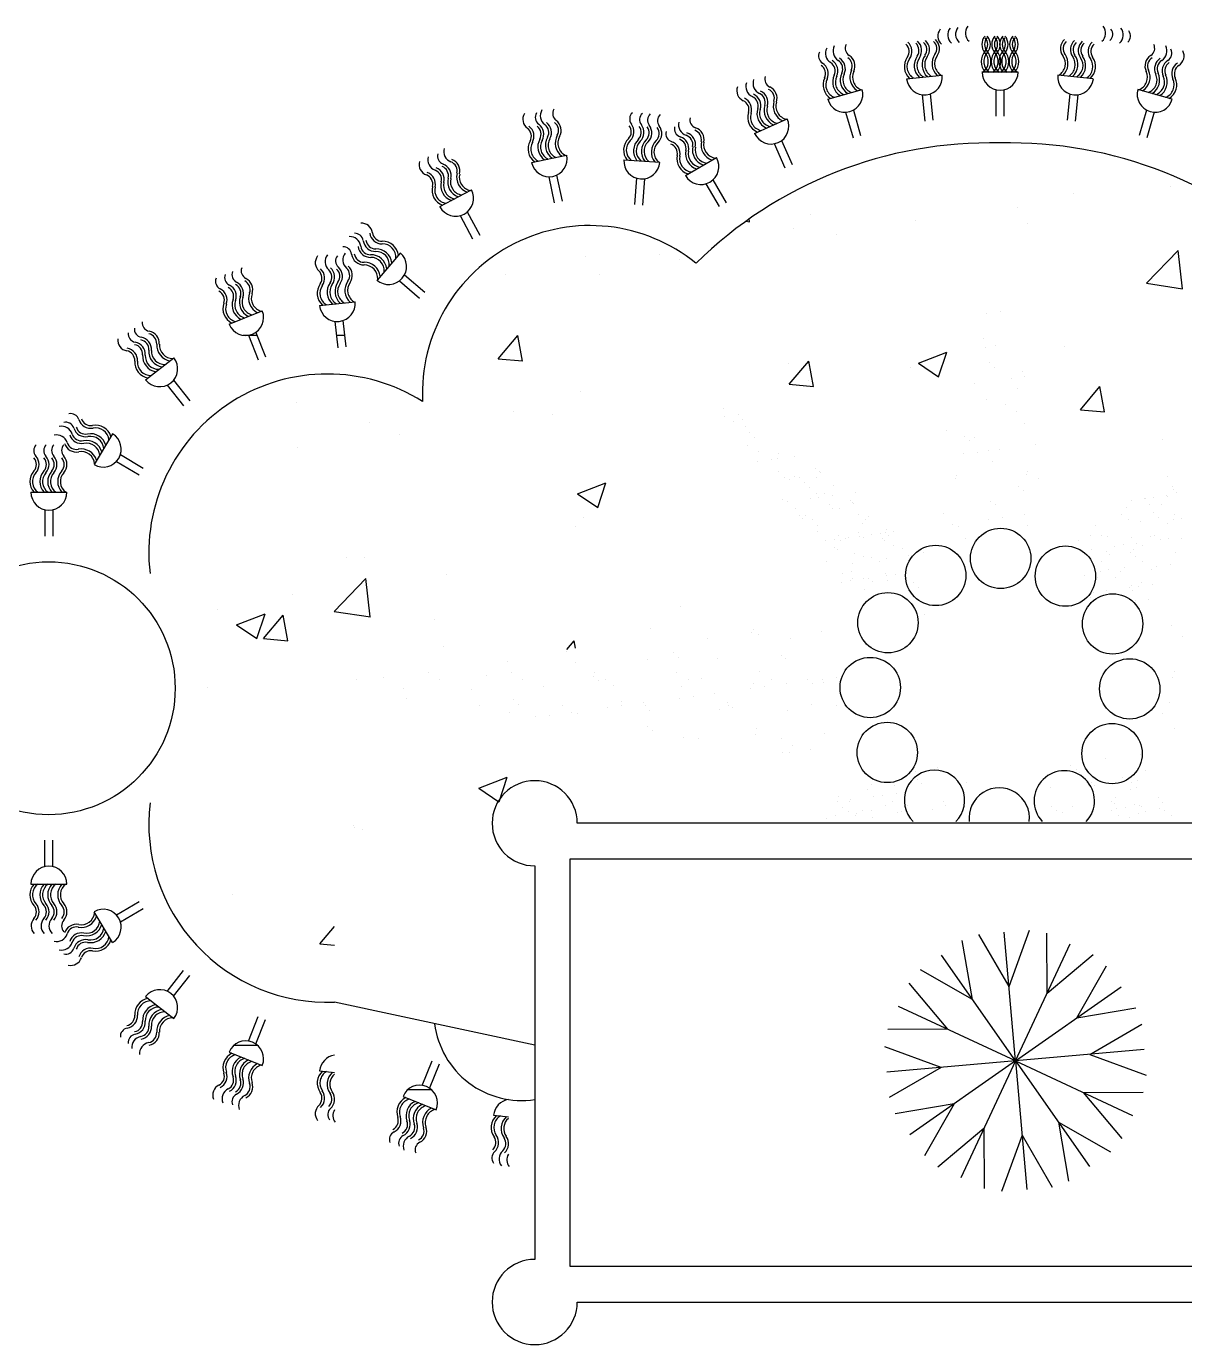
# Model space of a CAD drawing. Header units: inches. Extents: x 5.4 to 47.9, y 11.7 to 36.5.
# Drawn here: x 37.7 to 39.005, y 15.285 to 16.771 of the extents above; entities that cross this region are included whole.
import ezdxf

# ---------------------------------------------------------------- set-up
doc = ezdxf.new("R2010")
doc.units = ezdxf.units.IN
doc.header["$MEASUREMENT"] = 0
doc.layers.add('02', color=2, linetype='Continuous')

msp = doc.modelspace()

# ---------------------------------------------------------------- linework, layer by layer
at = {"layer": '02'}
for p, q in [((38.6918, 16.7116), (38.7319, 16.7158)), ((38.8174, 16.7189), (38.7766, 16.7189)), ((38.9022, 16.7116), (38.8621, 16.7158)), ((38.6029, 16.6885), (38.6417, 16.6996)), ((38.7925, 16.6993), (38.7925, 16.6695)), ((38.8015, 16.6993), (38.8015, 16.6695)), ((38.9912, 16.6885), (38.9523, 16.6996)), ((38.7092, 16.6937), (38.7123, 16.664)), ((38.7182, 16.6946), (38.7213, 16.6649)), ((38.8758, 16.6946), (38.8727, 16.6649)), ((38.8848, 16.6937), (38.8817, 16.664)), ((38.6231, 16.6739), (38.6314, 16.6452)), ((38.6318, 16.6763), (38.64, 16.6477)), ((38.9622, 16.6763), (38.954, 16.6477)), ((38.9709, 16.6739), (38.9627, 16.6452)), ((38.5204, 16.6501), (38.5573, 16.6665)), ((38.5508, 16.6421), (38.5629, 16.6149)), ((38.2692, 16.6171), (38.3087, 16.6255)), ((38.5426, 16.6385), (38.5547, 16.6112)), ((38.3733, 16.6203), (38.4136, 16.6175)), ((38.4425, 16.6026), (38.4775, 16.6228)), ((38.2885, 16.6012), (38.2947, 16.572)), ((38.2973, 16.603), (38.3035, 16.5738)), ((38.3874, 16.5997), (38.3853, 16.5699)), ((38.3963, 16.5989), (38.3943, 16.5692)), ((38.4735, 16.5978), (38.4884, 16.572)), ((38.1659, 16.5675), (38.2015, 16.5864)), ((38.4657, 16.5934), (38.4806, 16.5675)), ((38.8795, 16.582), (38.8795, 16.582)), ((38.9897, 16.5899), (38.9897, 16.5899)), ((38.8165, 16.5671), (38.8165, 16.5671)), ((38.1887, 16.5574), (38.2027, 16.5311)), ((38.1967, 16.5616), (38.2107, 16.5353)), ((38.5107, 16.5511), (38.5148, 16.5505)), ((38.5148, 16.5505), (38.5144, 16.5538)), ((38.5835, 16.5585), (38.5835, 16.5585)), ((38.7021, 16.5521), (38.7021, 16.5521)), ((38.5642, 16.5433), (38.5642, 16.5433)), ((38.6129, 16.5362), (38.6129, 16.5362)), ((38.8276, 16.5482), (38.8276, 16.5482)), ((38.1213, 16.5153), (38.095, 16.4847)), ((38.3295, 16.5111), (38.3295, 16.5111)), ((38.4133, 16.514), (38.4133, 16.514)), ((38.4358, 16.5074), (38.4358, 16.5074)), ((38.9621, 16.4811), (38.9977, 16.5182)), ((39.0027, 16.4748), (38.9977, 16.5182)), ((38.1261, 16.4908), (38.1487, 16.4713)), ((38.2402, 16.4912), (38.2402, 16.4912)), ((38.1203, 16.4839), (38.1428, 16.4645)), ((38.3462, 16.4905), (38.3462, 16.4905)), ((38.9621, 16.4811), (39.0027, 16.4748)), ((37.9283, 16.4349), (37.9657, 16.4501)), ((38.0302, 16.4561), (38.0703, 16.4603)), ((38.7818, 16.4476), (38.7818, 16.4476)), ((38.7974, 16.4497), (38.7974, 16.4497)), ((38.0476, 16.4382), (38.0507, 16.4085)), ((38.0566, 16.4391), (38.0597, 16.4095)), ((37.9442, 16.4225), (37.9597, 16.4225)), ((37.95, 16.4226), (37.9611, 16.3949)), ((37.9583, 16.4258), (37.9695, 16.3982)), ((38.0493, 16.4225), (38.0583, 16.4225)), ((38.2317, 16.396), (38.2537, 16.4222)), ((38.259, 16.3935), (38.2538, 16.4222)), ((38.779, 16.4194), (38.779, 16.4194)), ((38.7051, 16.3913), (38.7371, 16.4036)), ((38.7278, 16.3759), (38.7371, 16.4036)), ((38.7804, 16.4083), (38.7804, 16.4083)), ((38.7916, 16.4113), (38.7916, 16.4113)), ((38.8694, 16.4096), (38.8694, 16.4096)), ((37.8342, 16.3724), (37.866, 16.3972)), ((38.2317, 16.396), (38.259, 16.3936)), ((38.5587, 16.3911), (38.5587, 16.3911)), ((38.5596, 16.3673), (38.5817, 16.3935)), ((38.587, 16.3649), (38.5817, 16.3935)), ((38.6962, 16.3868), (38.6962, 16.3868)), ((38.7051, 16.3913), (38.7278, 16.3759)), ((38.7856, 16.3917), (38.7856, 16.3917)), ((38.7911, 16.3866), (38.7911, 16.3866)), ((37.8656, 16.3719), (37.884, 16.3485)), ((38.5818, 16.3717), (38.5818, 16.3717)), ((38.8095, 16.3736), (38.8095, 16.3736)), ((38.8228, 16.3815), (38.8228, 16.3815)), ((38.8251, 16.3757), (38.8251, 16.3757)), ((37.8585, 16.3664), (37.8769, 16.3429)), ((38.3239, 16.3589), (38.3239, 16.3589)), ((38.5596, 16.3673), (38.5869, 16.3649)), ((38.7687, 16.3682), (38.7687, 16.3682)), ((38.8172, 16.3627), (38.8172, 16.3627)), ((38.8876, 16.3386), (38.9096, 16.3649)), ((38.9149, 16.3362), (38.9096, 16.3648)), ((38.0044, 16.3468), (38.0044, 16.3468)), ((38.7823, 16.3505), (38.7823, 16.3505)), ((38.8032, 16.3442), (38.8032, 16.3442)), ((38.2485, 16.3364), (38.2485, 16.3364)), ((38.293, 16.3337), (38.293, 16.3337)), ((38.4852, 16.3401), (38.4852, 16.3401)), ((38.4865, 16.3311), (38.4865, 16.3311)), ((38.5021, 16.3331), (38.5021, 16.3331)), ((38.5066, 16.3271), (38.5066, 16.3271)), ((38.8159, 16.3362), (38.8159, 16.3362)), ((38.8876, 16.3386), (38.9149, 16.3362)), ((38.0865, 16.3246), (38.0865, 16.3246)), ((38.4967, 16.3258), (38.4967, 16.3258)), ((38.5098, 16.3192), (38.5098, 16.3192)), ((38.515, 16.3127), (38.515, 16.3127)), ((38.7366, 16.3158), (38.7366, 16.3158)), ((38.8247, 16.3237), (38.8247, 16.3237)), ((37.7969, 16.3115), (37.7762, 16.2768)), ((38.1199, 16.3109), (38.1199, 16.3109)), ((38.5128, 16.2987), (38.5128, 16.2987)), ((38.5206, 16.3076), (38.5206, 16.3076)), ((38.7569, 16.309), (38.7569, 16.309)), ((38.7624, 16.304), (38.7624, 16.304)), ((38.768, 16.307), (38.768, 16.307)), ((38.8371, 16.2996), (38.8371, 16.2996)), ((38.9807, 16.3055), (38.9807, 16.3055)), ((37.8058, 16.2882), (37.8315, 16.2729)), ((38.0054, 16.2959), (38.0054, 16.2959)), ((38.5248, 16.2918), (38.5248, 16.2918)), ((38.5467, 16.2837), (38.5467, 16.2837)), ((38.5479, 16.2891), (38.5479, 16.2891)), ((38.5655, 16.2856), (38.5655, 16.2856)), ((38.7564, 16.2889), (38.7564, 16.2889)), ((38.772, 16.291), (38.772, 16.291)), ((38.7842, 16.2927), (38.7842, 16.2927)), ((38.7964, 16.2942), (38.7964, 16.2942)), ((37.8013, 16.2804), (37.8268, 16.2652)), ((38.5241, 16.2801), (38.5241, 16.2801)), ((38.5396, 16.2822), (38.5396, 16.2822)), ((38.5472, 16.2686), (38.5472, 16.2686)), ((38.5896, 16.2721), (38.5896, 16.2721)), ((38.5931, 16.2689), (38.5931, 16.2689)), ((38.5949, 16.2677), (38.5949, 16.2677)), ((38.7885, 16.28), (38.7885, 16.28)), ((38.8275, 16.2691), (38.8275, 16.2691)), ((38.3209, 16.2438), (38.353, 16.2561)), ((38.3437, 16.2285), (38.353, 16.2561)), ((38.5541, 16.2623), (38.5541, 16.2623)), ((38.5598, 16.2605), (38.5598, 16.2605)), ((38.5655, 16.2639), (38.5655, 16.2639)), ((38.5706, 16.2626), (38.5706, 16.2626)), ((38.5765, 16.2564), (38.5765, 16.2564)), ((38.5903, 16.2624), (38.5903, 16.2624)), ((38.6096, 16.2537), (38.6096, 16.2537)), ((38.7467, 16.2609), (38.7467, 16.2609)), ((38.748, 16.2649), (38.748, 16.2649)), ((38.8266, 16.2659), (38.8266, 16.2659)), ((38.8401, 16.2611), (38.8401, 16.2611)), ((38.9859, 16.2634), (38.9859, 16.2634)), ((37.705, 16.2456), (37.7454, 16.2456)), ((38.3209, 16.2438), (38.3437, 16.2285)), ((38.5821, 16.2513), (38.5821, 16.2513)), ((38.5831, 16.2385), (38.5831, 16.2385)), ((38.5897, 16.2448), (38.5897, 16.2448)), ((38.593, 16.2399), (38.593, 16.2399)), ((38.5995, 16.2442), (38.5995, 16.2442)), ((38.6085, 16.2419), (38.6085, 16.2419)), ((38.6344, 16.2453), (38.6344, 16.2453)), ((38.8184, 16.2527), (38.8184, 16.2527)), ((38.8239, 16.2476), (38.8239, 16.2476)), ((38.9596, 16.2388), (38.9596, 16.2388)), ((38.9612, 16.2382), (38.9612, 16.2382)), ((38.9695, 16.2401), (38.9695, 16.2401)), ((38.985, 16.2421), (38.985, 16.2421)), ((38.9856, 16.2414), (38.9856, 16.2414)), ((38.9911, 16.2518), (38.9911, 16.2518)), ((38.993, 16.2484), (38.993, 16.2484)), ((38.9965, 16.2451), (38.9965, 16.2451)), ((37.7205, 16.226), (37.7205, 16.1961)), ((37.7295, 16.2259), (37.7295, 16.1961)), ((38.5524, 16.237), (38.5524, 16.237)), ((38.5572, 16.2351), (38.5572, 16.2351)), ((38.5667, 16.2271), (38.5667, 16.2271)), ((38.6054, 16.2315), (38.6054, 16.2315)), ((38.6082, 16.2274), (38.6082, 16.2274)), ((38.6166, 16.2278), (38.6166, 16.2278)), ((38.6286, 16.2363), (38.6286, 16.2363)), ((38.6308, 16.2342), (38.6308, 16.2342)), ((38.6321, 16.2331), (38.6321, 16.2331)), ((38.7861, 16.2349), (38.7861, 16.2349)), ((38.7922, 16.2319), (38.7922, 16.2319)), ((38.9393, 16.2284), (38.9393, 16.2284)), ((38.9456, 16.2362), (38.9456, 16.2362)), ((38.9654, 16.2321), (38.9654, 16.2321)), ((38.9791, 16.2322), (38.9791, 16.2322)), ((38.3274, 16.2177), (38.3274, 16.2177)), ((38.5713, 16.2196), (38.5713, 16.2196)), ((38.5748, 16.2164), (38.5748, 16.2164)), ((38.578, 16.22), (38.578, 16.22)), ((38.586, 16.2149), (38.586, 16.2149)), ((38.6373, 16.2201), (38.6373, 16.2201)), ((38.6423, 16.2099), (38.6423, 16.2099)), ((38.6453, 16.215), (38.6453, 16.215)), ((38.6487, 16.2179), (38.6487, 16.2179)), ((38.7337, 16.2213), (38.7337, 16.2213)), ((38.7433, 16.2095), (38.7433, 16.2095)), ((38.784, 16.2149), (38.784, 16.2149)), ((38.7997, 16.217), (38.7997, 16.217)), ((38.8241, 16.2202), (38.8241, 16.2202)), ((38.9339, 16.2207), (38.9339, 16.2207)), ((38.942, 16.2155), (38.942, 16.2155)), ((38.9558, 16.2132), (38.9558, 16.2132)), ((38.9701, 16.2227), (38.9701, 16.2227)), ((38.9756, 16.2176), (38.9756, 16.2176)), ((38.9862, 16.2107), (38.9862, 16.2107)), ((38.9923, 16.2151), (38.9923, 16.2151)), ((38.9932, 16.2208), (38.9932, 16.2208)), ((39.0013, 16.2157), (39.0013, 16.2157)), ((38.3184, 16.2067), (38.3184, 16.2067)), ((38.5909, 16.2081), (38.5909, 16.2081)), ((38.5914, 16.2012), (38.5914, 16.2012)), ((38.6149, 16.1965), (38.6149, 16.1965)), ((38.6225, 16.1936), (38.6225, 16.1936)), ((38.626, 16.1949), (38.626, 16.1949)), ((38.638, 16.2), (38.638, 16.2)), ((38.6382, 16.1957), (38.6382, 16.1957)), ((38.6435, 16.195), (38.6435, 16.195)), ((38.6519, 16.1983), (38.6519, 16.1983)), ((38.6625, 16.1989), (38.6625, 16.1989)), ((38.6648, 16.1937), (38.6648, 16.1937)), ((38.6676, 16.2005), (38.6676, 16.2005)), ((38.6689, 16.2042), (38.6689, 16.2042)), ((38.6712, 16.1973), (38.6712, 16.1973)), ((38.6773, 16.2016), (38.6773, 16.2016)), ((38.7499, 16.2071), (38.7499, 16.2071)), ((38.7583, 16.1938), (38.7583, 16.1938)), ((38.8284, 16.2081), (38.8284, 16.2081)), ((38.8986, 16.1965), (38.8986, 16.1965)), ((38.9052, 16.2077), (38.9052, 16.2077)), ((38.9115, 16.197), (38.9115, 16.197)), ((38.9179, 16.1956), (38.9179, 16.1956)), ((38.9451, 16.1942), (38.9451, 16.1942)), ((38.9666, 16.1954), (38.9666, 16.1954)), ((38.9709, 16.1971), (38.9709, 16.1971)), ((39.0017, 16.1937), (39.0017, 16.1937)), ((38.6006, 16.1915), (38.6006, 16.1915)), ((38.6104, 16.1838), (38.6104, 16.1838)), ((38.6106, 16.1928), (38.6106, 16.1928)), ((38.6139, 16.1806), (38.6139, 16.1806)), ((38.6178, 16.1911), (38.6178, 16.1911)), ((38.6665, 16.1908), (38.6665, 16.1908)), ((38.6775, 16.1856), (38.6775, 16.1856)), ((38.6877, 16.1821), (38.6877, 16.1821)), ((38.8854, 16.1913), (38.8854, 16.1913)), ((38.9, 16.1816), (38.9, 16.1816)), ((38.9175, 16.1791), (38.9175, 16.1791)), ((38.9259, 16.185), (38.9259, 16.185)), ((38.9358, 16.1863), (38.9358, 16.1863)), ((38.9475, 16.181), (38.9475, 16.181)), ((38.9513, 16.1884), (38.9513, 16.1884)), ((38.9578, 16.1861), (38.9578, 16.1861)), ((38.9783, 16.1927), (38.9783, 16.1927)), ((38.9871, 16.1931), (38.9871, 16.1931)), ((38.0607, 16.1719), (38.0607, 16.1719)), ((38.0809, 16.1724), (38.0809, 16.1724)), ((38.6014, 16.1672), (38.6014, 16.1672)), ((38.6305, 16.1654), (38.6305, 16.1654)), ((38.6327, 16.1764), (38.6327, 16.1764)), ((38.6435, 16.1732), (38.6435, 16.1732)), ((38.6527, 16.1724), (38.6527, 16.1724)), ((38.6607, 16.1673), (38.6607, 16.1673)), ((38.6696, 16.171), (38.6696, 16.171)), ((38.6934, 16.1739), (38.6934, 16.1739)), ((38.7112, 16.1774), (38.7112, 16.1774)), ((38.9115, 16.1674), (38.9115, 16.1674)), ((38.921, 16.1759), (38.921, 16.1759)), ((38.9436, 16.1777), (38.9436, 16.1777)), ((38.9493, 16.173), (38.9493, 16.173)), ((38.9573, 16.1678), (38.9573, 16.1678)), ((38.9888, 16.1642), (38.9888, 16.1642)), ((38.9949, 16.1775), (38.9949, 16.1775)), ((38.1728, 16.1534), (38.1728, 16.1534)), ((38.619, 16.1544), (38.619, 16.1544)), ((38.6296, 16.1564), (38.6296, 16.1564)), ((38.6677, 16.1541), (38.6677, 16.1541)), ((38.6695, 16.1513), (38.6695, 16.1513)), ((38.6794, 16.1526), (38.6794, 16.1526)), ((38.6896, 16.1489), (38.6896, 16.1489)), ((38.8925, 16.1515), (38.8925, 16.1515)), ((38.9071, 16.1499), (38.9071, 16.1499)), ((38.9099, 16.1569), (38.9099, 16.1569)), ((38.9191, 16.1589), (38.9191, 16.1589)), ((38.9269, 16.1493), (38.9269, 16.1493)), ((38.9325, 16.1568), (38.9325, 16.1568)), ((38.9376, 16.1607), (38.9376, 16.1607)), ((38.9678, 16.1586), (38.9678, 16.1586)), ((38.9732, 16.1621), (38.9732, 16.1621)), ((38.0468, 16.1114), (38.0824, 16.1485)), ((38.0874, 16.1051), (38.0824, 16.1485)), ((38.6182, 16.1445), (38.6182, 16.1445)), ((38.6281, 16.1458), (38.6281, 16.1458)), ((38.6303, 16.1488), (38.6303, 16.1488)), ((38.6436, 16.1479), (38.6436, 16.1479)), ((38.6447, 16.1365), (38.6447, 16.1365)), ((38.6494, 16.148), (38.6494, 16.148)), ((38.6529, 16.1448), (38.6529, 16.1448)), ((38.6708, 16.1464), (38.6708, 16.1464)), ((38.6995, 16.1437), (38.6995, 16.1437)), ((38.705, 16.1386), (38.705, 16.1386)), ((38.9176, 16.1346), (38.9176, 16.1346)), ((38.9434, 16.138), (38.9434, 16.138)), ((38.9448, 16.141), (38.9448, 16.141)), ((38.9469, 16.1349), (38.9469, 16.1349)), ((38.9534, 16.1393), (38.9534, 16.1393)), ((38.9566, 16.1434), (38.9566, 16.1434)), ((38.9688, 16.1414), (38.9688, 16.1414)), ((37.9996, 16.1306), (37.9996, 16.1306)), ((38.8993, 16.1267), (38.8993, 16.1267)), ((38.9021, 16.1326), (38.9021, 16.1326)), ((38.9494, 16.1232), (38.9494, 16.1232)), ((38.9647, 16.1253), (38.9647, 16.1253)), ((37.9154, 16.1131), (37.9154, 16.1131)), ((37.9368, 16.0964), (37.9688, 16.1086)), ((37.9595, 16.081), (37.9688, 16.1086)), ((37.9672, 16.0808), (37.9892, 16.107)), ((37.9946, 16.0783), (37.9893, 16.107)), ((38.0468, 16.1114), (38.0875, 16.1051)), ((38.4369, 16.1173), (38.4369, 16.1173)), ((38.7124, 16.1076), (38.7124, 16.1076)), ((37.9368, 16.0963), (37.9595, 16.081)), ((38.1594, 16.1028), (38.1594, 16.1028)), ((38.4035, 16.0925), (38.4035, 16.0925)), ((38.5191, 16.091), (38.5191, 16.091)), ((38.99, 16.0951), (38.99, 16.0951)), ((37.9672, 16.0808), (37.9945, 16.0784)), ((38.309, 16.0686), (38.3172, 16.0783)), ((38.3188, 16.0698), (38.3172, 16.0783)), ((38.467, 16.0809), (38.467, 16.0809)), ((38.5174, 16.0879), (38.5174, 16.0879)), ((38.5247, 16.0859), (38.5247, 16.0859)), ((38.5604, 16.0811), (38.5604, 16.0811)), ((38.5959, 16.0889), (38.5959, 16.0889)), ((39.0029, 16.0836), (39.0029, 16.0836)), ((38.1703, 16.0715), (38.1703, 16.0715)), ((38.3089, 16.0657), (38.3089, 16.0657)), ((38.429, 16.0647), (38.429, 16.0647)), ((38.5508, 16.062), (38.5508, 16.062)), ((38.2424, 16.0547), (38.2424, 16.0547)), ((38.3192, 16.0543), (38.3192, 16.0543)), ((38.4002, 16.0573), (38.4002, 16.0573)), ((38.4345, 16.0596), (38.4345, 16.0596)), ((38.4787, 16.0583), (38.4787, 16.0583)), ((38.5555, 16.0579), (38.5555, 16.0579)), ((38.072, 16.0342), (38.072, 16.0342)), ((38.1024, 16.037), (38.1024, 16.037)), ((38.1527, 16.0424), (38.1527, 16.0424)), ((38.1654, 16.0343), (38.1654, 16.0343)), ((38.2187, 16.0394), (38.2187, 16.0394)), ((38.2462, 16.0426), (38.2462, 16.0426)), ((38.2588, 16.0345), (38.2588, 16.0345)), ((38.3388, 16.0384), (38.3388, 16.0384)), ((38.3396, 16.0427), (38.3396, 16.0427)), ((38.3443, 16.0333), (38.3443, 16.0333)), ((38.3522, 16.0347), (38.3522, 16.0347)), ((38.433, 16.0429), (38.433, 16.0429)), ((38.4457, 16.0348), (38.4457, 16.0348)), ((38.4606, 16.0357), (38.4606, 16.0357)), ((38.5193, 16.0301), (38.5193, 16.0301)), ((38.5264, 16.0431), (38.5264, 16.0431)), ((38.5391, 16.035), (38.5391, 16.035)), ((38.5806, 16.0347), (38.5806, 16.0347)), ((38.5971, 16.0349), (38.5971, 16.0349)), ((38.5978, 16.0311), (38.5978, 16.0311)), ((38.6127, 16.037), (38.6127, 16.037)), ((38.9919, 16.0372), (38.9919, 16.0372)), ((38.9936, 16.0439), (38.9936, 16.0439)), ((37.9037, 16.0257), (37.9037, 16.0257)), ((38.1252, 16.024), (38.1252, 16.024)), ((38.202, 16.0237), (38.202, 16.0237)), ((38.283, 16.0266), (38.283, 16.0266)), ((38.3615, 16.0276), (38.3615, 16.0276)), ((38.4383, 16.0272), (38.4383, 16.0272)), ((38.4512, 16.0157), (38.4512, 16.0157)), ((38.4756, 16.0189), (38.4756, 16.0189)), ((38.5164, 16.0243), (38.5164, 16.0243)), ((38.532, 16.0264), (38.532, 16.0264)), ((38.5564, 16.0296), (38.5564, 16.0296)), ((38.5862, 16.0296), (38.5862, 16.0296)), ((38.1285, 16.0131), (38.1285, 16.0131)), ((38.2109, 16.0053), (38.2109, 16.0053)), ((38.2486, 16.012), (38.2486, 16.012)), ((38.2541, 16.007), (38.2541, 16.007)), ((38.3044, 16.0055), (38.3044, 16.0055)), ((38.3548, 16.0031), (38.3548, 16.0031)), ((38.3704, 16.0094), (38.3704, 16.0094)), ((38.3705, 16.0051), (38.3705, 16.0051)), ((38.3949, 16.0083), (38.3949, 16.0083)), ((38.3978, 16.0057), (38.3978, 16.0057)), ((38.4356, 16.0137), (38.4356, 16.0137)), ((38.4806, 16.0005), (38.4806, 16.0005)), ((38.4904, 16.0083), (38.4904, 16.0083)), ((38.4912, 16.0058), (38.4912, 16.0058)), ((38.496, 16.0033), (38.496, 16.0033)), ((38.5846, 16.006), (38.5846, 16.006)), ((38.6123, 16.0057), (38.6123, 16.0057)), ((38.9878, 16.0087), (38.9878, 16.0087)), ((38.2443, 15.9969), (38.2443, 15.9969)), ((38.2741, 15.9924), (38.2741, 15.9924)), ((38.2897, 15.9945), (38.2897, 15.9945)), ((38.3141, 15.9977), (38.3141, 15.9977)), ((38.3211, 15.9965), (38.3211, 15.9965)), ((38.4021, 15.9995), (38.4021, 15.9995)), ((38.5574, 16.0001), (38.5574, 16.0001)), ((38.9797, 15.9959), (38.9797, 15.9959)), ((38.4003, 15.982), (38.4003, 15.982)), ((38.4058, 15.9769), (38.4058, 15.9769)), ((38.5212, 15.9723), (38.5212, 15.9723)), ((38.5221, 15.9794), (38.5221, 15.9794)), ((38.5997, 15.9733), (38.5997, 15.9733)), ((38.9938, 15.9794), (38.9938, 15.9794)), ((38.4402, 15.9694), (38.4402, 15.9694)), ((38.4572, 15.9678), (38.4572, 15.9678)), ((38.5507, 15.9679), (38.5507, 15.9679)), ((38.5633, 15.9599), (38.5633, 15.9599)), ((38.5519, 15.952), (38.5519, 15.952)), ((38.5596, 15.9523), (38.5596, 15.9523)), ((38.584, 15.9555), (38.584, 15.9555)), ((38.9156, 15.9457), (38.9156, 15.9457)), ((38.9551, 15.9498), (38.9551, 15.9498)), ((38.7023, 15.931), (38.7023, 15.931)), ((38.7263, 15.9358), (38.7263, 15.9358)), ((38.8764, 15.938), (38.8764, 15.938)), ((38.8837, 15.9334), (38.8837, 15.9334)), ((38.8872, 15.9302), (38.8872, 15.9302)), ((38.961, 15.9317), (38.961, 15.9317)), ((38.2097, 15.9123), (38.2417, 15.9246)), ((38.2097, 15.9123), (38.2324, 15.8969)), ((38.2325, 15.8969), (38.2417, 15.9246)), ((38.6519, 15.9163), (38.6519, 15.9163)), ((38.6783, 15.9152), (38.6783, 15.9152)), ((38.7036, 15.922), (38.7036, 15.922)), ((38.7091, 15.9169), (38.7091, 15.9169)), ((38.7594, 15.9181), (38.7594, 15.9181)), ((38.8539, 15.9134), (38.8539, 15.9134)), ((38.8947, 15.9188), (38.8947, 15.9188)), ((38.9006, 15.9189), (38.9006, 15.9189)), ((38.9038, 15.915), (38.9038, 15.915)), ((38.9103, 15.9208), (38.9103, 15.9208)), ((38.9146, 15.9187), (38.9146, 15.9187)), ((38.9347, 15.924), (38.9347, 15.924)), ((38.9455, 15.9183), (38.9455, 15.9183)), ((38.951, 15.9132), (38.951, 15.9132)), ((38.952, 15.9208), (38.952, 15.9208)), ((38.6134, 15.8973), (38.6134, 15.8973)), ((38.6156, 15.9023), (38.6156, 15.9023)), ((38.6274, 15.8974), (38.6274, 15.8974)), ((38.6289, 15.8993), (38.6289, 15.8993)), ((38.6479, 15.9102), (38.6479, 15.9102)), ((38.6547, 15.9027), (38.6547, 15.9027)), ((38.6647, 15.904), (38.6647, 15.904)), ((38.6761, 15.8972), (38.6761, 15.8972)), ((38.6801, 15.9061), (38.6801, 15.9061)), ((38.7332, 15.8975), (38.7332, 15.8975)), ((38.9227, 15.8976), (38.9227, 15.8976)), ((38.9275, 15.9019), (38.9275, 15.9019)), ((38.9445, 15.9107), (38.9445, 15.9107)), ((38.9762, 15.9017), (38.9762, 15.9017)), ((38.6117, 15.8815), (38.6117, 15.8815)), ((38.619, 15.8906), (38.619, 15.8906)), ((38.6263, 15.886), (38.6263, 15.886)), ((38.6357, 15.8839), (38.6357, 15.8839)), ((38.6422, 15.8874), (38.6422, 15.8874)), ((38.6524, 15.8869), (38.6524, 15.8869)), ((38.6683, 15.893), (38.6683, 15.893)), ((38.681, 15.8849), (38.681, 15.8849)), ((38.6857, 15.8861), (38.6857, 15.8861)), ((38.6924, 15.8921), (38.6924, 15.8921)), ((38.7207, 15.8884), (38.7207, 15.8884)), ((38.7352, 15.893), (38.7352, 15.893)), ((38.8553, 15.892), (38.8553, 15.892)), ((38.8608, 15.8869), (38.8608, 15.8869)), ((38.8678, 15.8853), (38.8678, 15.8853)), ((38.8785, 15.891), (38.8785, 15.891)), ((38.9018, 15.8822), (38.9018, 15.8822)), ((38.9028, 15.8861), (38.9028, 15.8861)), ((38.923, 15.8865), (38.923, 15.8865)), ((38.9263, 15.8944), (38.9263, 15.8944)), ((38.9287, 15.8895), (38.9287, 15.8895)), ((38.931, 15.8814), (38.931, 15.8814)), ((38.9386, 15.8908), (38.9386, 15.8908)), ((38.9486, 15.8935), (38.9486, 15.8935)), ((38.9532, 15.8841), (38.9532, 15.8841)), ((38.9541, 15.8928), (38.9541, 15.8928)), ((38.957, 15.892), (38.957, 15.892)), ((38.9613, 15.8854), (38.9613, 15.8854)), ((38.9771, 15.8893), (38.9771, 15.8893)), ((38.98, 15.8962), (38.98, 15.8962)), ((38.9823, 15.8866), (38.9823, 15.8866)), ((38.9903, 15.8815), (38.9903, 15.8815)), ((38.0685, 15.8704), (38.0685, 15.8704)), ((38.0698, 15.868), (38.0698, 15.868)), ((39.3089, 15.8726), (38.3207, 15.8726)), ((38.6017, 15.8777), (38.6017, 15.8777)), ((38.6344, 15.8809), (38.6344, 15.8809)), ((38.6531, 15.8796), (38.6531, 15.8796)), ((38.6937, 15.881), (38.6937, 15.881)), ((38.9428, 15.8792), (38.9428, 15.8792)), ((37.7205, 15.8237), (37.7205, 15.8536)), ((37.7295, 15.8238), (37.7295, 15.8536)), ((38.0783, 15.8657), (38.0783, 15.8657)), ((38.2727, 15.8246), (38.2727, 15.3811)), ((38.3127, 15.3731), (38.3127, 15.8326)), ((38.3127, 15.8326), (39.3169, 15.8326)), ((37.705, 15.8041), (37.7454, 15.8041)), ((37.9322, 15.7927), (37.9322, 15.7927)), ((37.8013, 15.7693), (37.8268, 15.7845)), ((37.7969, 15.7381), (37.7762, 15.7728)), ((37.8058, 15.7615), (37.8315, 15.7767)), ((38.0306, 15.7369), (38.047, 15.7564)), ((38.8145, 15.6049), (38.8018, 15.7498)), ((38.8072, 15.6888), (38.8304, 15.7523)), ((38.8501, 15.6812), (38.85, 15.7488)), ((38.0306, 15.7368), (38.047, 15.7354)), ((38.7662, 15.6739), (38.7546, 15.7405)), ((38.8072, 15.6888), (38.7732, 15.7473)), ((38.8145, 15.6049), (38.876, 15.7367)), ((38.8145, 15.6049), (38.7311, 15.724)), ((38.8501, 15.6812), (38.902, 15.7246)), ((37.8585, 15.6832), (37.8769, 15.7068)), ((38.7662, 15.6739), (38.7076, 15.7076)), ((38.8835, 15.6532), (38.9172, 15.7118)), ((37.8656, 15.6778), (37.884, 15.7012)), ((38.7382, 15.6405), (38.6948, 15.6924)), ((38.8145, 15.6049), (38.9337, 15.6883)), ((37.8342, 15.6773), (37.866, 15.6525)), ((38.2727, 15.6225), (38.047, 15.6709)), ((38.8145, 15.6049), (38.6827, 15.6663)), ((38.8835, 15.6532), (38.9502, 15.6648)), ((37.95, 15.6271), (37.9611, 15.6548)), ((37.9583, 15.6239), (37.9695, 15.6515)), ((38.8984, 15.6122), (38.9569, 15.6462)), ((38.7382, 15.6405), (38.6706, 15.6403)), ((37.9283, 15.6148), (37.9657, 15.5996)), ((37.9339, 15.6225), (37.9601, 15.6225)), ((38.7306, 15.5975), (38.6671, 15.6208)), ((38.9594, 15.6175), (38.6696, 15.5922)), ((38.146, 15.5771), (38.1571, 15.6048)), ((38.1543, 15.5739), (38.1655, 15.6015)), ((38.8145, 15.6049), (38.6954, 15.5214)), ((38.8145, 15.6049), (38.753, 15.473)), ((38.8145, 15.6049), (38.9464, 15.5434)), ((38.8145, 15.6049), (38.898, 15.4857)), ((38.8145, 15.6049), (38.8272, 15.46)), ((38.8984, 15.6122), (38.9619, 15.5889)), ((38.0302, 15.5936), (38.047, 15.5918)), ((38.7306, 15.5975), (38.6721, 15.5636)), ((38.1299, 15.5725), (38.1561, 15.5725)), ((38.8909, 15.5693), (38.9585, 15.5694)), ((38.1243, 15.5648), (38.1617, 15.5496)), ((38.7455, 15.5566), (38.6789, 15.545)), ((38.7455, 15.5566), (38.7118, 15.4979)), ((38.8909, 15.5693), (38.9342, 15.5174)), ((38.2262, 15.5436), (38.243, 15.5418)), ((38.7789, 15.5285), (38.727, 15.4852)), ((38.7789, 15.5285), (38.7791, 15.4609)), ((38.8628, 15.5359), (38.8744, 15.4692)), ((38.8628, 15.5359), (38.9215, 15.5022)), ((38.8219, 15.521), (38.7986, 15.4575)), ((38.8219, 15.521), (38.8558, 15.4625)), ((39.3169, 15.3731), (38.3127, 15.3731)), ((38.3207, 15.3331), (39.3089, 15.3331))]:
    msp.add_line(p, q, dxfattribs=at)
for centre, radius in [((38.7978, 16.1711), 0.034), ((38.7246, 16.1519), 0.034), ((38.8708, 16.1511), 0.034), ((37.725, 16.0248), 0.1425), ((38.6708, 16.0986), 0.034), ((38.924, 16.0973), 0.034), ((38.6508, 16.0256), 0.034), ((38.9432, 16.0241), 0.034), ((38.67, 15.9524), 0.034), ((38.9233, 15.9511), 0.034)]:
    msp.add_circle(centre, radius, dxfattribs=at)
for centre, radius, start, end in [((38.7395, 16.7598), 0.0125, 142.3259, 227.7622), ((38.7507, 16.761), 0.0125, 142.3259, 227.7622), ((38.7595, 16.7619), 0.0125, 142.3259, 227.7622), ((38.7706, 16.7631), 0.0125, 142.3259, 227.7622), ((38.7906, 16.7504), 0.014, 138.2378, 221.7622), ((38.7722, 16.7504), 0.014, 318.2378, 41.7622), ((38.8018, 16.7504), 0.014, 138.2378, 221.7622), ((38.7834, 16.7504), 0.014, 318.2378, 41.7622), ((38.8106, 16.7504), 0.014, 138.2378, 221.7622), ((38.7922, 16.7504), 0.014, 318.2378, 41.7622), ((38.8219, 16.7504), 0.014, 138.2378, 221.7622), ((38.8035, 16.7504), 0.014, 318.2378, 41.7622), ((38.9035, 16.7631), 0.0125, 312.2378, 37.6741), ((38.9146, 16.7619), 0.0095, 312.2378, 37.6741), ((38.9234, 16.761), 0.0125, 312.2378, 37.6741), ((38.9346, 16.7598), 0.0095, 312.2378, 37.6741), ((38.6129, 16.7404), 0.0125, 152.3259, 237.7622), ((38.6214, 16.7428), 0.0125, 152.3259, 237.7622), ((38.6322, 16.7459), 0.0095, 152.3259, 237.7622), ((38.6837, 16.7424), 0.011, 324.2378, 47.7622), ((38.6837, 16.7424), 0.014, 324.2378, 47.7622), ((38.6948, 16.7435), 0.011, 324.2378, 47.7622), ((38.6948, 16.7435), 0.014, 324.2378, 47.7622), ((38.7036, 16.7445), 0.011, 324.2378, 47.7622), ((38.7036, 16.7445), 0.014, 324.2378, 47.7622), ((38.7148, 16.7456), 0.011, 324.2378, 47.7622), ((38.7148, 16.7456), 0.014, 324.2378, 47.7622), ((38.7906, 16.7504), 0.011, 138.2378, 221.7622), ((38.7722, 16.7504), 0.011, 318.2378, 41.7622), ((38.8018, 16.7504), 0.011, 138.2378, 221.7622), ((38.7834, 16.7504), 0.011, 318.2378, 41.7622), ((38.8106, 16.7504), 0.011, 138.2378, 221.7622), ((38.7922, 16.7504), 0.011, 318.2378, 41.7622), ((38.8219, 16.7504), 0.011, 138.2378, 221.7622), ((38.8035, 16.7504), 0.011, 318.2378, 41.7622), ((38.8792, 16.7456), 0.014, 132.2378, 215.7622), ((38.8792, 16.7456), 0.011, 132.2378, 215.7622), ((38.8904, 16.7445), 0.014, 132.2378, 215.7622), ((38.8904, 16.7445), 0.011, 132.2378, 215.7622), ((38.8992, 16.7435), 0.014, 132.2378, 215.7622), ((38.8992, 16.7435), 0.011, 132.2378, 215.7622), ((38.9104, 16.7424), 0.014, 132.2378, 215.7622), ((38.9104, 16.7424), 0.011, 132.2378, 215.7622), ((38.9619, 16.7459), 0.0095, 302.2378, 27.6741), ((38.9727, 16.7428), 0.0125, 302.2378, 27.6741), ((38.9812, 16.7404), 0.0095, 302.2378, 27.6741), ((38.992, 16.7373), 0.0125, 302.2378, 27.6741), ((38.6021, 16.7373), 0.0095, 152.3259, 237.7622), ((38.5895, 16.7174), 0.014, 334.2378, 57.7622), ((38.6003, 16.7205), 0.011, 334.2378, 57.7622), ((38.6003, 16.7205), 0.014, 334.2378, 57.7622), ((38.6088, 16.7229), 0.011, 334.2378, 57.7622), ((38.6088, 16.7229), 0.014, 334.2378, 57.7622), ((38.6196, 16.726), 0.011, 334.2378, 57.7622), ((38.6196, 16.726), 0.014, 334.2378, 57.7622), ((38.7072, 16.7254), 0.018, 144.2378, 228.1894), ((38.7072, 16.7254), 0.015, 144.2378, 239.672), ((38.7184, 16.7266), 0.018, 144.2378, 228.1894), ((38.7184, 16.7266), 0.015, 144.2378, 239.672), ((38.7272, 16.7275), 0.018, 144.2378, 228.1894), ((38.7272, 16.7275), 0.015, 144.2378, 239.672), ((38.7384, 16.7287), 0.018, 144.2378, 228.1894), ((38.7384, 16.7287), 0.015, 144.2378, 239.672), ((38.7938, 16.731), 0.018, 138.2378, 222.1894), ((38.7689, 16.731), 0.015, 306.328, 41.7622), ((38.7938, 16.731), 0.015, 138.2378, 233.672), ((38.7689, 16.731), 0.018, 317.8106, 41.7622), ((38.8051, 16.731), 0.018, 138.2378, 222.1894), ((38.7801, 16.731), 0.015, 306.328, 41.7622), ((38.8051, 16.731), 0.015, 138.2378, 233.672), ((38.7801, 16.731), 0.018, 317.8106, 41.7622), ((38.8139, 16.731), 0.018, 138.2378, 222.1894), ((38.789, 16.731), 0.015, 306.328, 41.7622), ((38.8139, 16.731), 0.015, 138.2378, 233.672), ((38.789, 16.731), 0.018, 317.8106, 41.7622), ((38.8252, 16.731), 0.018, 138.2378, 222.1894), ((38.8002, 16.731), 0.015, 306.328, 41.7622), ((38.8252, 16.731), 0.015, 138.2378, 233.672), ((38.8002, 16.731), 0.018, 317.8106, 41.7622), ((38.8557, 16.7287), 0.015, 300.328, 35.7622), ((38.8557, 16.7287), 0.018, 311.8106, 35.7622), ((38.8668, 16.7275), 0.015, 300.328, 35.7622), ((38.8668, 16.7275), 0.018, 311.8106, 35.7622), ((38.8756, 16.7266), 0.015, 300.328, 35.7622), ((38.8756, 16.7266), 0.018, 311.8106, 35.7622), ((38.8868, 16.7254), 0.015, 300.328, 35.7622), ((38.8868, 16.7254), 0.018, 311.8106, 35.7622), ((38.9744, 16.726), 0.014, 122.2378, 205.7622), ((38.9744, 16.726), 0.011, 122.2378, 205.7622), ((38.9852, 16.7229), 0.014, 122.2378, 205.7622), ((38.9852, 16.7229), 0.011, 122.2378, 205.7622), ((38.9937, 16.7205), 0.014, 122.2378, 205.7622), ((38.9937, 16.7205), 0.011, 122.2378, 205.7622), ((39.0045, 16.7174), 0.014, 122.2378, 205.7622), ((38.5415, 16.711), 0.0095, 160.3259, 245.7622), ((38.5895, 16.7174), 0.011, 334.2378, 57.7622), ((38.6265, 16.7079), 0.018, 154.2378, 238.1894), ((38.6265, 16.7079), 0.015, 154.2378, 249.672), ((38.635, 16.7103), 0.018, 154.2378, 238.1894), ((38.635, 16.7103), 0.015, 154.2378, 249.672), ((38.6458, 16.7134), 0.018, 154.2378, 238.1894), ((38.6458, 16.7134), 0.015, 154.2378, 249.672), ((38.7119, 16.7137), 0.0202, 186.0956, 5.9044), ((38.7972, 16.719), 0.0202, 180.0956, 359.9044), ((38.8822, 16.7137), 0.0202, 174.0956, 353.9044), ((38.9483, 16.7134), 0.015, 290.328, 25.7622), ((38.9483, 16.7134), 0.018, 301.8106, 25.7622), ((38.959, 16.7103), 0.015, 290.328, 25.7622), ((38.959, 16.7103), 0.018, 301.8106, 25.7622), ((38.9675, 16.7079), 0.015, 290.328, 25.7622), ((38.9675, 16.7079), 0.018, 301.8106, 25.7622), ((39.0045, 16.7174), 0.011, 122.2378, 205.7622), ((38.5129, 16.6983), 0.0125, 160.3259, 245.7622), ((38.5231, 16.7029), 0.0125, 160.3259, 245.7622), ((38.5312, 16.7065), 0.0125, 160.3259, 245.7622), ((38.5318, 16.6896), 0.011, 342.2378, 65.7622), ((38.5318, 16.6896), 0.014, 342.2378, 65.7622), ((38.6157, 16.7048), 0.018, 154.2378, 238.1894), ((38.6157, 16.7048), 0.015, 154.2378, 249.672), ((38.6223, 16.6941), 0.0202, 196.0956, 15.9044), ((38.9718, 16.6941), 0.0202, 164.0956, 343.9044), ((38.9783, 16.7048), 0.015, 290.328, 25.7622), ((38.9783, 16.7048), 0.018, 301.8106, 25.7622), ((38.5032, 16.6769), 0.011, 342.2378, 65.7622), ((38.5032, 16.6769), 0.014, 342.2378, 65.7622), ((38.5135, 16.6814), 0.011, 342.2378, 65.7622), ((38.5135, 16.6814), 0.014, 342.2378, 65.7622), ((38.5215, 16.685), 0.011, 342.2378, 65.7622), ((38.5215, 16.685), 0.014, 342.2378, 65.7622), ((38.5595, 16.6807), 0.018, 162.2378, 246.1894), ((38.5595, 16.6807), 0.015, 162.2378, 257.672), ((38.2718, 16.6659), 0.0125, 148.3259, 233.7622), ((38.2828, 16.6682), 0.0095, 148.3259, 233.7622), ((38.2915, 16.67), 0.0125, 148.3259, 233.7622), ((38.3025, 16.6724), 0.0095, 148.3259, 233.7622), ((38.3892, 16.6664), 0.0095, 132.3259, 217.7622), ((38.4004, 16.6656), 0.0095, 132.3259, 217.7622), ((38.4093, 16.665), 0.0095, 132.3259, 217.7622), ((38.4205, 16.6642), 0.0095, 132.3259, 217.7622), ((38.5309, 16.668), 0.018, 162.2378, 246.1894), ((38.5309, 16.668), 0.015, 162.2378, 257.672), ((38.5411, 16.6726), 0.018, 162.2378, 246.1894), ((38.5411, 16.6726), 0.015, 162.2378, 257.672), ((38.5492, 16.6762), 0.018, 162.2378, 246.1894), ((38.5492, 16.6762), 0.015, 162.2378, 257.672), ((38.2579, 16.6469), 0.011, 330.2378, 53.7622), ((38.2579, 16.6469), 0.014, 330.2378, 53.7622), ((38.2689, 16.6492), 0.011, 330.2378, 53.7622), ((38.2689, 16.6492), 0.014, 330.2378, 53.7622), ((38.2776, 16.6511), 0.011, 330.2378, 53.7622), ((38.2776, 16.6511), 0.014, 330.2378, 53.7622), ((38.2886, 16.6534), 0.011, 330.2378, 53.7622), ((38.2886, 16.6534), 0.014, 330.2378, 53.7622), ((38.3706, 16.652), 0.011, 314.2378, 37.7622), ((38.3706, 16.652), 0.014, 314.2378, 37.7622), ((38.3818, 16.6512), 0.011, 314.2378, 37.7622), ((38.3818, 16.6512), 0.014, 314.2378, 37.7622), ((38.3907, 16.6506), 0.011, 314.2378, 37.7622), ((38.3907, 16.6506), 0.014, 314.2378, 37.7622), ((38.4019, 16.6498), 0.011, 314.2378, 37.7622), ((38.4019, 16.6498), 0.014, 314.2378, 37.7622), ((38.4396, 16.6554), 0.0095, 166.3259, 251.7622), ((38.4473, 16.6598), 0.0125, 166.3259, 251.7622), ((38.457, 16.6654), 0.0095, 166.3259, 251.7622), ((38.4496, 16.6431), 0.014, 348.2378, 71.7622), ((38.5389, 16.6583), 0.0202, 204.0956, 23.9044), ((38.2832, 16.6325), 0.018, 150.2378, 234.1894), ((38.2832, 16.6325), 0.015, 150.2378, 245.672), ((38.2942, 16.6348), 0.018, 150.2378, 234.1894), ((38.2942, 16.6348), 0.015, 150.2378, 245.672), ((38.3028, 16.6366), 0.018, 150.2378, 234.1894), ((38.3028, 16.6366), 0.015, 150.2378, 245.672), ((38.3138, 16.639), 0.018, 150.2378, 234.1894), ((38.3138, 16.639), 0.015, 150.2378, 245.672), ((38.3909, 16.6312), 0.018, 134.2378, 218.1894), ((38.3909, 16.6312), 0.015, 134.2378, 229.672), ((38.4021, 16.6304), 0.018, 134.2378, 218.1894), ((38.4021, 16.6304), 0.015, 134.2378, 229.672), ((38.4109, 16.6298), 0.018, 134.2378, 218.1894), ((38.4109, 16.6298), 0.015, 134.2378, 229.672), ((38.4221, 16.629), 0.018, 134.2378, 218.1894), ((38.4221, 16.629), 0.015, 134.2378, 229.672), ((38.4299, 16.6498), 0.0095, 166.3259, 251.7622), ((38.4225, 16.6274), 0.014, 348.2378, 71.7622), ((38.4323, 16.633), 0.011, 348.2378, 71.7622), ((38.4323, 16.633), 0.014, 348.2378, 71.7622), ((38.4399, 16.6375), 0.011, 348.2378, 71.7622), ((38.4399, 16.6375), 0.014, 348.2378, 71.7622), ((38.4496, 16.6431), 0.011, 348.2378, 71.7622), ((38.7853, 16.1687), 0.4707, 88.5687, 134.6361), ((38.4781, 16.6372), 0.018, 168.2378, 252.1894), ((38.4781, 16.6372), 0.015, 168.2378, 263.672), ((38.8088, 16.1687), 0.4707, 45.3639, 91.4313), ((38.1727, 16.6245), 0.0095, 164.3259, 249.7622), ((38.1826, 16.6297), 0.0125, 164.3259, 249.7622), ((38.289, 16.6214), 0.0202, 192.0956, 11.9044), ((38.4225, 16.6274), 0.011, 348.2378, 71.7622), ((38.451, 16.6215), 0.018, 168.2378, 252.1894), ((38.451, 16.6215), 0.015, 168.2378, 263.672), ((38.4607, 16.6271), 0.018, 168.2378, 252.1894), ((38.4607, 16.6271), 0.015, 168.2378, 263.672), ((38.4684, 16.6315), 0.018, 168.2378, 252.1894), ((38.4684, 16.6315), 0.015, 168.2378, 263.672), ((38.1549, 16.615), 0.0125, 164.3259, 249.7622), ((38.1648, 16.6203), 0.0125, 164.3259, 249.7622), ((38.1567, 16.5982), 0.014, 346.2378, 69.7622), ((38.1645, 16.6024), 0.011, 346.2378, 69.7622), ((38.1645, 16.6024), 0.014, 346.2378, 69.7622), ((38.1744, 16.6077), 0.011, 346.2378, 69.7622), ((38.1744, 16.6077), 0.014, 346.2378, 69.7622), ((38.3934, 16.6189), 0.0202, 176.0956, 355.9044), ((38.46, 16.6127), 0.0202, 210.0956, 29.9044), ((38.1468, 16.593), 0.011, 346.2378, 69.7622), ((38.1468, 16.593), 0.014, 346.2378, 69.7622), ((38.1567, 16.5982), 0.011, 346.2378, 69.7622), ((38.1849, 16.5913), 0.018, 166.2378, 250.1894), ((38.1849, 16.5913), 0.015, 166.2378, 261.672), ((38.1927, 16.5955), 0.018, 166.2378, 250.1894), ((38.1927, 16.5955), 0.015, 166.2378, 261.672), ((38.2027, 16.6007), 0.018, 166.2378, 250.1894), ((38.2027, 16.6007), 0.015, 166.2378, 261.672), ((38.175, 16.5861), 0.018, 166.2378, 250.1894), ((38.175, 16.5861), 0.015, 166.2378, 261.672), ((38.1837, 16.577), 0.0202, 208.0956, 27.9044), ((38.07, 16.528), 0.0095, 7.4798, 92.9161), ((38.0774, 16.5365), 0.0125, 7.4798, 92.9161), ((38.1007, 16.5395), 0.014, 187.4798, 271.0043), ((38.1007, 16.5395), 0.011, 187.4798, 271.0043), ((38.3351, 16.3573), 0.1889, 50.811, 182.8184), ((38.0569, 16.5128), 0.0095, 7.4798, 92.9161), ((38.0643, 16.5213), 0.0125, 7.4798, 92.9161), ((38.0876, 16.5243), 0.014, 187.4798, 271.0043), ((38.0876, 16.5243), 0.011, 187.4798, 271.0043), ((38.0934, 16.531), 0.014, 187.4798, 271.0043), ((38.0934, 16.531), 0.011, 187.4798, 271.0043), ((38.1012, 16.5105), 0.018, 7.0527, 91.0043), ((38.1012, 16.5105), 0.015, 355.57, 91.0043), ((38.0379, 16.5043), 0.0125, 142.3259, 227.7622), ((38.049, 16.5055), 0.0125, 142.3259, 227.7622), ((38.0578, 16.5064), 0.0095, 142.3259, 227.7622), ((38.069, 16.5076), 0.0125, 142.3259, 227.7622), ((38.0803, 16.5158), 0.014, 187.4798, 271.0043), ((38.0803, 16.5158), 0.011, 187.4798, 271.0043), ((38.0881, 16.4953), 0.018, 7.0527, 91.0043), ((38.0881, 16.4953), 0.015, 355.57, 91.0043), ((38.0939, 16.502), 0.018, 7.0527, 91.0043), ((38.0939, 16.502), 0.015, 355.57, 91.0043), ((38.1081, 16.5), 0.0202, 229.3377, 49.1464), ((37.9328, 16.4876), 0.0095, 158.3259, 243.7622), ((37.941, 16.4909), 0.0095, 158.3259, 243.7622), ((37.9514, 16.4951), 0.0095, 158.3259, 243.7622), ((38.022, 16.4869), 0.011, 324.2378, 47.7622), ((38.022, 16.4869), 0.014, 324.2378, 47.7622), ((38.0332, 16.4881), 0.011, 324.2378, 47.7622), ((38.0332, 16.4881), 0.014, 324.2378, 47.7622), ((38.042, 16.489), 0.011, 324.2378, 47.7622), ((38.042, 16.489), 0.014, 324.2378, 47.7622), ((38.0532, 16.4902), 0.011, 324.2378, 47.7622), ((38.0532, 16.4902), 0.014, 324.2378, 47.7622), ((38.0808, 16.4868), 0.018, 7.0527, 91.0043), ((38.0808, 16.4868), 0.015, 355.57, 91.0043), ((37.9224, 16.4834), 0.0095, 158.3259, 243.7622), ((37.9224, 16.4665), 0.011, 340.2378, 63.7622), ((37.9224, 16.4665), 0.014, 340.2378, 63.7622), ((37.9306, 16.4698), 0.011, 340.2378, 63.7622), ((37.9306, 16.4698), 0.014, 340.2378, 63.7622), ((37.941, 16.474), 0.011, 340.2378, 63.7622), ((37.941, 16.474), 0.014, 340.2378, 63.7622), ((38.0456, 16.4699), 0.018, 144.2378, 228.1894), ((38.0456, 16.4699), 0.015, 144.2378, 239.672), ((38.0568, 16.4711), 0.018, 144.2378, 228.1894), ((38.0568, 16.4711), 0.015, 144.2378, 239.672), ((38.0656, 16.472), 0.018, 144.2378, 228.1894), ((38.0656, 16.472), 0.015, 144.2378, 239.672), ((38.0768, 16.4732), 0.018, 144.2378, 228.1894), ((38.0768, 16.4732), 0.015, 144.2378, 239.672), ((37.912, 16.4623), 0.011, 340.2378, 63.7622), ((37.912, 16.4623), 0.014, 340.2378, 63.7622), ((37.9497, 16.4567), 0.018, 160.2378, 244.1894), ((37.9497, 16.4567), 0.015, 160.2378, 255.672), ((37.9579, 16.46), 0.018, 160.2378, 244.1894), ((37.9579, 16.46), 0.015, 160.2378, 255.672), ((37.9683, 16.4642), 0.018, 160.2378, 244.1894), ((37.9683, 16.4642), 0.015, 160.2378, 255.672), ((37.9393, 16.4525), 0.018, 160.2378, 244.1894), ((37.9393, 16.4525), 0.015, 160.2378, 255.672), ((37.947, 16.4425), 0.0202, 202.0956, 21.9044), ((38.0503, 16.4583), 0.0202, 186.0956, 5.9044), ((37.8399, 16.4366), 0.0095, 174.3259, 259.7622), ((37.8152, 16.4173), 0.0125, 174.3259, 259.7622), ((37.824, 16.4242), 0.0095, 174.3259, 259.7622), ((37.831, 16.4297), 0.0095, 174.3259, 259.7622), ((37.8268, 16.4065), 0.011, 356.2378, 79.7622), ((37.8268, 16.4065), 0.014, 356.2378, 79.7622), ((37.8357, 16.4134), 0.011, 356.2378, 79.7622), ((37.8357, 16.4134), 0.014, 356.2378, 79.7622), ((37.811, 16.3942), 0.011, 356.2378, 79.7622), ((37.811, 16.3942), 0.014, 356.2378, 79.7622), ((37.8199, 16.4011), 0.011, 356.2378, 79.7622), ((37.8199, 16.4011), 0.014, 356.2378, 79.7622), ((37.8558, 16.4046), 0.018, 176.2378, 260.1894), ((37.8558, 16.4046), 0.015, 176.2378, 271.672), ((37.8647, 16.4115), 0.018, 176.2378, 260.1894), ((37.8647, 16.4115), 0.015, 176.2378, 271.672), ((37.84, 16.3923), 0.018, 176.2378, 260.1894), ((37.84, 16.3923), 0.015, 176.2378, 271.672), ((37.8488, 16.3992), 0.018, 176.2378, 260.1894), ((37.8488, 16.3992), 0.015, 176.2378, 271.672), ((37.8501, 16.3848), 0.0202, 218.0956, 37.9044), ((38.0392, 16.1775), 0.2014, 57.8319, 186.6612), ((37.7499, 16.3248), 0.0095, 17.4798, 102.9161), ((37.7723, 16.3318), 0.014, 197.4798, 281.0043), ((37.7723, 16.3318), 0.011, 197.4798, 281.0043), ((37.7396, 16.3075), 0.0125, 17.4798, 102.9161), ((37.7441, 16.3151), 0.0095, 17.4798, 102.9161), ((37.7666, 16.3222), 0.014, 197.4798, 281.0043), ((37.7666, 16.3222), 0.011, 197.4798, 281.0043), ((37.7779, 16.3033), 0.018, 17.0527, 101.0043), ((37.7779, 16.3033), 0.015, 5.57, 101.0043), ((37.7177, 16.2927), 0.0095, 136.3259, 221.7622), ((37.7289, 16.2927), 0.0095, 136.3259, 221.7622), ((37.7378, 16.2927), 0.0095, 136.3259, 221.7622), ((37.7339, 16.2978), 0.0125, 17.4798, 102.9161), ((37.749, 16.2927), 0.0095, 136.3259, 221.7622), ((37.7563, 16.3049), 0.014, 197.4798, 281.0043), ((37.7563, 16.3049), 0.011, 197.4798, 281.0043), ((37.762, 16.3146), 0.014, 197.4798, 281.0043), ((37.762, 16.3146), 0.011, 197.4798, 281.0043), ((37.7676, 16.286), 0.018, 17.0527, 101.0043), ((37.7676, 16.286), 0.015, 5.57, 101.0043), ((37.7721, 16.2936), 0.018, 17.0527, 101.0043), ((37.7721, 16.2936), 0.015, 5.57, 101.0043), ((37.7865, 16.2942), 0.0202, 239.3377, 59.1464), ((37.7002, 16.277), 0.011, 318.2378, 41.7622), ((37.7002, 16.277), 0.014, 318.2378, 41.7622), ((37.7114, 16.277), 0.011, 318.2378, 41.7622), ((37.7114, 16.277), 0.014, 318.2378, 41.7622), ((37.7202, 16.277), 0.011, 318.2378, 41.7622), ((37.7202, 16.277), 0.014, 318.2378, 41.7622), ((37.7315, 16.277), 0.011, 318.2378, 41.7622), ((37.7315, 16.277), 0.014, 318.2378, 41.7622), ((37.7618, 16.2764), 0.018, 17.0527, 101.0043), ((37.7618, 16.2764), 0.015, 5.57, 101.0043), ((37.7218, 16.2577), 0.018, 138.2378, 222.1894), ((37.7218, 16.2577), 0.015, 138.2378, 233.672), ((37.7331, 16.2577), 0.018, 138.2378, 222.1894), ((37.7331, 16.2577), 0.015, 138.2378, 233.672), ((37.7419, 16.2577), 0.018, 138.2378, 222.1894), ((37.7419, 16.2577), 0.015, 138.2378, 233.672), ((37.7531, 16.2577), 0.018, 138.2378, 222.1894), ((37.7531, 16.2577), 0.015, 138.2378, 233.672), ((37.7252, 16.2456), 0.0202, 180.0956, 359.9044), ((38.7232, 15.8986), 0.034, 314.8859, 225.1141), ((38.8695, 15.8978), 0.034, 316.6967, 223.3033), ((38.2727, 15.8726), 0.048, 0, 270), ((38.7962, 15.8786), 0.034, 353.0915, 186.9085), ((38.0392, 15.8722), 0.2014, 173.3388, 272.2142), ((37.7252, 15.8041), 0.0202, 0.0956, 179.9044), ((37.7218, 15.792), 0.018, 137.8106, 221.7622), ((37.7218, 15.792), 0.015, 126.328, 221.7622), ((37.7331, 15.792), 0.018, 137.8106, 221.7622), ((37.7331, 15.792), 0.015, 126.328, 221.7622), ((37.7419, 15.792), 0.018, 137.8106, 221.7622), ((37.7419, 15.792), 0.015, 126.328, 221.7622), ((37.7531, 15.792), 0.018, 137.8106, 221.7622), ((37.7531, 15.792), 0.015, 126.328, 221.7622), ((37.7002, 15.7727), 0.011, 318.2378, 41.7622), ((37.7002, 15.7727), 0.014, 318.2378, 41.7622), ((37.7114, 15.7727), 0.011, 318.2378, 41.7622), ((37.7114, 15.7727), 0.014, 318.2378, 41.7622), ((37.7202, 15.7727), 0.011, 318.2378, 41.7622), ((37.7202, 15.7727), 0.014, 318.2378, 41.7622), ((37.7315, 15.7727), 0.011, 318.2378, 41.7622), ((37.7315, 15.7727), 0.014, 318.2378, 41.7622), ((37.7177, 15.757), 0.0125, 138.2378, 223.6741), ((37.7289, 15.757), 0.0125, 138.2378, 223.6741), ((37.7378, 15.757), 0.0125, 138.2378, 223.6741), ((37.749, 15.757), 0.0095, 138.2378, 223.6741), ((37.7618, 15.7733), 0.018, 258.9957, 342.9473), ((37.7618, 15.7733), 0.015, 258.9957, 354.43), ((37.7865, 15.7555), 0.0202, 300.8536, 120.6623), ((37.7339, 15.7518), 0.0125, 257.0839, 342.5202), ((37.7563, 15.7448), 0.014, 78.9957, 162.5202), ((37.7563, 15.7448), 0.011, 78.9957, 162.5202), ((37.762, 15.7351), 0.014, 78.9957, 162.5202), ((37.7676, 15.7637), 0.018, 258.9957, 342.9473), ((37.7676, 15.7637), 0.015, 258.9957, 354.43), ((37.7721, 15.7561), 0.018, 258.9957, 342.9473), ((37.7721, 15.7561), 0.015, 258.9957, 354.43), ((37.7396, 15.7422), 0.0125, 257.0839, 342.5202), ((37.762, 15.7351), 0.011, 78.9957, 162.5202), ((37.7666, 15.7275), 0.014, 78.9957, 162.5202), ((37.7666, 15.7275), 0.011, 78.9957, 162.5202), ((37.7779, 15.7464), 0.018, 258.9957, 342.9473), ((37.7779, 15.7464), 0.015, 258.9957, 354.43), ((37.7441, 15.7346), 0.0095, 257.0839, 342.5202), ((37.7499, 15.7249), 0.0125, 257.0839, 342.5202), ((37.7723, 15.7179), 0.014, 78.9957, 162.5202), ((37.7723, 15.7179), 0.011, 78.9957, 162.5202), ((37.84, 15.6574), 0.018, 99.8106, 183.7622), ((37.8501, 15.6649), 0.0202, 322.0956, 141.9044), ((37.84, 15.6574), 0.015, 88.328, 183.7622), ((37.8488, 15.6505), 0.018, 99.8106, 183.7622), ((37.8488, 15.6505), 0.015, 88.328, 183.7622), ((37.8558, 15.6451), 0.018, 99.8106, 183.7622), ((37.8558, 15.6451), 0.015, 88.328, 183.7622), ((37.811, 15.6555), 0.011, 280.2378, 3.7622), ((37.811, 15.6555), 0.014, 280.2378, 3.7622), ((37.8199, 15.6486), 0.011, 280.2378, 3.7622), ((37.8199, 15.6486), 0.014, 280.2378, 3.7622), ((37.8268, 15.6432), 0.011, 280.2378, 3.7622), ((37.8268, 15.6432), 0.014, 280.2378, 3.7622), ((37.8647, 15.6382), 0.018, 99.8106, 183.7622), ((37.8647, 15.6382), 0.015, 88.328, 183.7622), ((38.2579, 15.659), 0.0988, 187.1505, 278.656), ((37.8152, 15.6324), 0.0095, 100.2378, 185.6741), ((37.824, 15.6255), 0.0095, 100.2378, 185.6741), ((37.831, 15.62), 0.0125, 100.2378, 185.6741), ((37.8357, 15.6363), 0.011, 280.2378, 3.7622), ((37.8357, 15.6363), 0.014, 280.2378, 3.7622), ((37.8399, 15.6131), 0.0125, 100.2378, 185.6741), ((37.947, 15.6072), 0.0202, 338.0956, 157.9044), ((37.9393, 15.5972), 0.018, 115.8106, 199.7622), ((37.9393, 15.5972), 0.015, 104.328, 199.7622), ((37.9497, 15.593), 0.018, 115.8106, 199.7622), ((37.9497, 15.593), 0.015, 104.328, 199.7622), ((37.9579, 15.5897), 0.018, 115.8106, 199.7622), ((37.9579, 15.5897), 0.015, 104.328, 199.7622), ((37.9683, 15.5855), 0.018, 115.8106, 199.7622), ((37.9683, 15.5855), 0.015, 104.328, 199.7622), ((38.0503, 15.5914), 0.0202, 99.2217, 173.9044), ((37.912, 15.5874), 0.011, 296.2378, 19.7622), ((37.912, 15.5874), 0.014, 296.2378, 19.7622), ((37.9224, 15.5832), 0.011, 296.2378, 19.7622), ((37.9224, 15.5832), 0.014, 296.2378, 19.7622), ((37.9306, 15.5799), 0.014, 296.2378, 19.7622), ((38.0456, 15.5798), 0.018, 131.8106, 215.7622), ((38.0456, 15.5798), 0.015, 120.328, 215.7622), ((38.0568, 15.5786), 0.018, 131.8106, 215.7622), ((38.0568, 15.5786), 0.015, 130.5973, 215.7622), ((37.9224, 15.5663), 0.0125, 116.2378, 201.6741), ((37.9328, 15.5621), 0.0125, 116.2378, 201.6741), ((37.9306, 15.5799), 0.011, 296.2378, 19.7622), ((37.941, 15.5757), 0.011, 296.2378, 19.7622), ((37.941, 15.5757), 0.014, 296.2378, 19.7622), ((38.022, 15.5628), 0.014, 312.2378, 35.7622), ((38.0332, 15.5616), 0.014, 312.2378, 35.7622), ((38.143, 15.5572), 0.0202, 338.0956, 157.9044), ((37.941, 15.5588), 0.0095, 116.2378, 201.6741), ((37.9514, 15.5546), 0.0125, 116.2378, 201.6741), ((38.0379, 15.5454), 0.0125, 132.2378, 217.6741), ((38.022, 15.5628), 0.011, 312.2378, 35.7622), ((38.0332, 15.5616), 0.011, 312.2378, 35.7622), ((38.1353, 15.5472), 0.018, 115.8106, 199.7622), ((38.1353, 15.5472), 0.015, 104.328, 199.7622), ((38.1457, 15.543), 0.018, 115.8106, 199.7622), ((38.1457, 15.543), 0.015, 104.328, 199.7622), ((38.1539, 15.5397), 0.018, 115.8106, 199.7622), ((38.2463, 15.5414), 0.0202, 99.2217, 173.9044), ((38.049, 15.5442), 0.0095, 132.2378, 217.6741), ((38.0578, 15.5433), 0.0125, 149.9226, 217.6741), ((38.108, 15.5374), 0.011, 296.2378, 19.7622), ((38.108, 15.5374), 0.014, 296.2378, 19.7622), ((38.1539, 15.5397), 0.015, 104.328, 199.7622), ((38.1643, 15.5355), 0.018, 115.8106, 199.7622), ((38.1643, 15.5355), 0.015, 104.328, 199.7622), ((38.2416, 15.5298), 0.018, 131.8106, 215.7622), ((38.2416, 15.5298), 0.015, 120.328, 215.7622), ((38.2528, 15.5286), 0.018, 131.8106, 215.7622), ((38.2528, 15.5286), 0.015, 130.5973, 215.7622), ((38.1184, 15.5332), 0.011, 296.2378, 19.7622), ((38.1184, 15.5332), 0.014, 296.2378, 19.7622), ((38.1266, 15.5299), 0.011, 296.2378, 19.7622), ((38.1266, 15.5299), 0.014, 296.2378, 19.7622), ((38.137, 15.5257), 0.011, 296.2378, 19.7622), ((38.137, 15.5257), 0.014, 296.2378, 19.7622), ((38.1184, 15.5163), 0.0095, 116.2378, 201.6741), ((38.1288, 15.5121), 0.0095, 116.2378, 201.6741), ((38.137, 15.5088), 0.0125, 116.2378, 201.6741), ((38.1474, 15.5046), 0.0095, 116.2378, 201.6741), ((38.218, 15.5128), 0.011, 312.2378, 35.7622), ((38.218, 15.5128), 0.014, 312.2378, 35.7622), ((38.2292, 15.5116), 0.011, 312.2378, 35.7622), ((38.2292, 15.5116), 0.014, 312.2378, 35.7622), ((38.2339, 15.4954), 0.0095, 132.2378, 217.6741), ((38.245, 15.4942), 0.0125, 132.2378, 217.6741), ((38.2538, 15.4933), 0.0125, 149.9226, 217.6741), ((38.2727, 15.3331), 0.048, 90, 0)]:
    msp.add_arc(centre, radius, start, end, dxfattribs=at)

doc.saveas('drawing.dxf')
